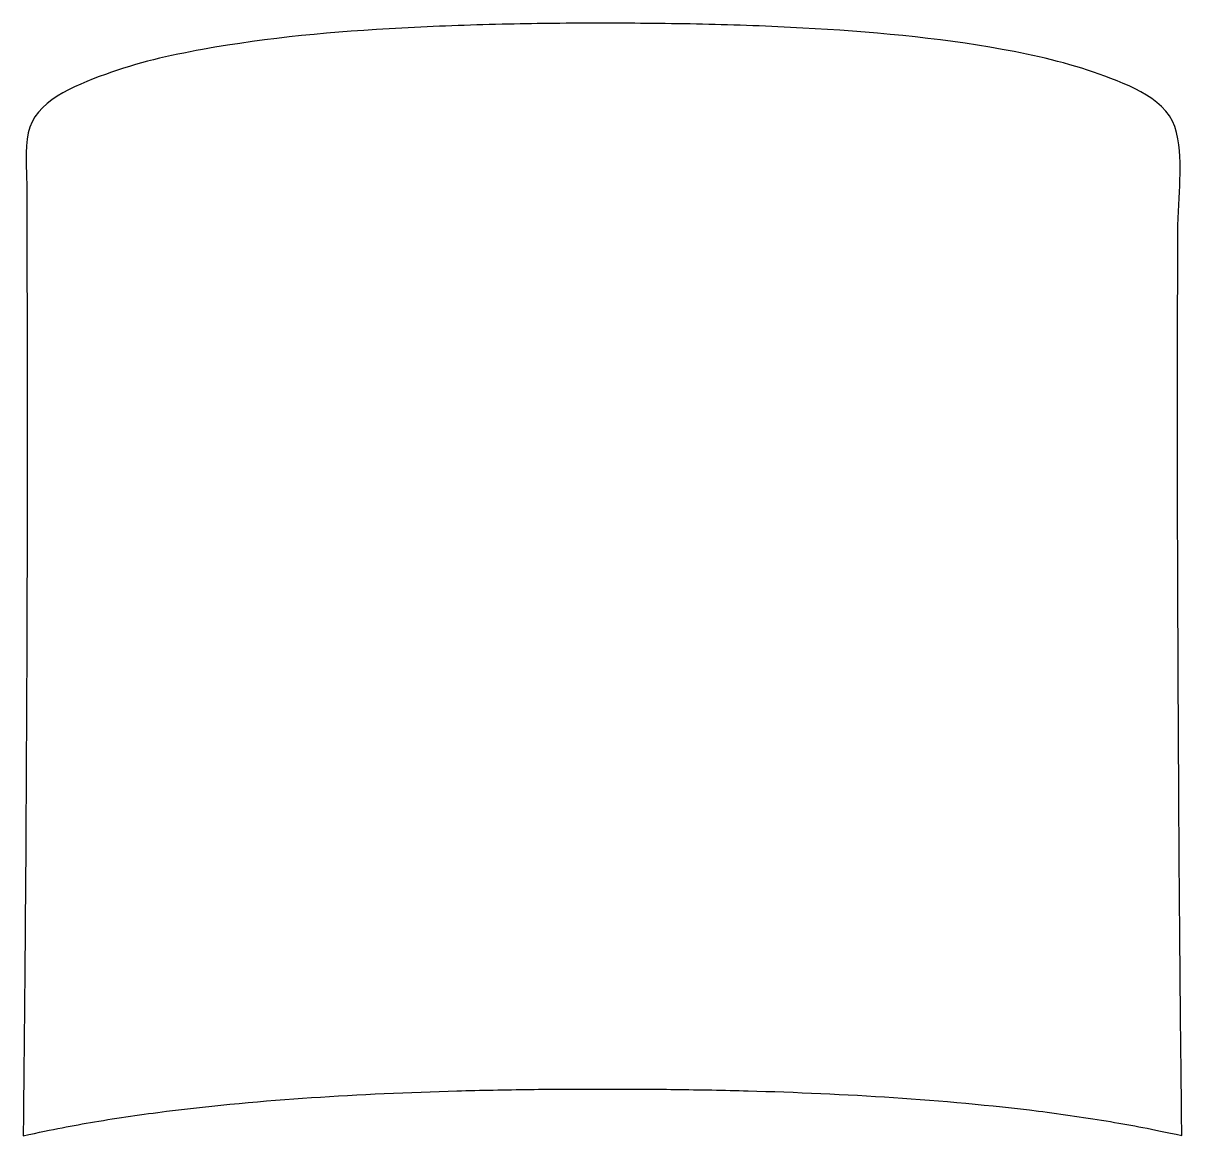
# Model space of a CAD drawing. Header units: millimetres. Extents: x -115 to 117, y -99 to 124.
import ezdxf

# ---------------------------------------------------------------- set-up
doc = ezdxf.new("R2010")
doc.units = ezdxf.units.MM
doc.layers.get('0').update_dxf_attribs({"linetype": 'CONTINUOUS'})

msp = doc.modelspace()

# ---------------------------------------------------------------- linework, layer by layer
for points, knots in [([(1.03, 123.6), (-7.88, 123.58), (-12.19, 123.54), (-25.86, 123.22), (-32.25, 122.99), (-52.68, 121.87), (-65.56, 120.76), (-85.6, 117.13), (-91.87, 115.72), (-104.77, 111.01), (-112.43, 107.96), (-114.47, 98.52), (-114.08, 93.87), (-114.06, 89.35), (-114.05, 83.39), (-114.04, 79.77), (-114.02, 74.82), (-114, 68.29), (-113.99, 64.9), (-113.92, 34.52), (-114, 8.34), (-114.19, -32.21), (-114.27, -45.67), (-114.41, -62.08), (-114.44, -65.49), (-114.5, -72.15), (-114.52, -74.18), (-114.61, -83.52), (-114.61, -83.5), (-114.72, -94.25), (-114.72, -94.45), (-114.76, -98.9)], [0, 0, 0, 0, 0.0625, 0.0625, 0.125, 0.125, 0.25, 0.25, 0.3125, 0.3125, 0.375, 0.375, 0.40625, 0.40625, 0.4375, 0.4375, 0.46875, 0.46875, 0.5, 0.5, 0.75, 0.75, 0.875, 0.875, 0.90625, 0.90625, 0.9375, 0.9375, 0.96875, 0.96875, 1, 1, 1, 1]), ([(116.9, -98.86), (116.86, -94.4), (116.84, -92.82), (116.76, -84.84), (116.74, -83.27), (116.6, -69.88), (116.56, -65.44), (116.39, -45.39), (116.3, -31.16), (116.18, -6.14), (116.11, 8.84), (116.04, 34.08), (116.04, 47.9), (116.07, 68.4), (116.09, 73.37), (116.14, 89.87), (117.3, 95.07), (114.42, 108.35), (106.47, 111.18), (94.29, 115.62), (87.44, 117.2), (68.04, 120.71), (54.21, 121.92), (34.57, 122.99), (27.68, 123.24), (17.78, 123.46), (14.5, 123.51), (7.61, 123.58), (5.48, 123.59), (1.03, 123.6)], [0, 0, 0, 0, 0.03125, 0.03125, 0.0625, 0.0625, 0.125, 0.125, 0.25, 0.25, 0.375, 0.375, 0.5, 0.5, 0.5625, 0.5625, 0.625, 0.625, 0.6875, 0.6875, 0.75, 0.75, 0.875, 0.875, 0.9375, 0.9375, 0.96875, 0.96875, 1, 1, 1, 1]), ([(-114.76, -98.9), (-108.44, -97.52), (-105.12, -96.89), (-95.85, -95.32), (-90.82, -94.6), (-76.61, -92.8), (-66.56, -91.9), (-47.66, -90.64), (-37.44, -90.18), (-23.33, -89.79), (-18.23, -89.69), (-8.73, -89.57), (-5.4, -89.55), (1.07, -89.55)], [0, 0, 0, 0, 0.125, 0.125, 0.25, 0.25, 0.5, 0.5, 0.75, 0.75, 0.875, 0.875, 1, 1, 1, 1]), ([(1.07, -89.55), (7.54, -89.55), (10.87, -89.57), (20.37, -89.69), (25.47, -89.78), (39.58, -90.17), (49.8, -90.62), (68.69, -91.88), (78.75, -92.77), (92.96, -94.56), (97.99, -95.29), (107.25, -96.85), (110.58, -97.48), (116.9, -98.86)], [0, 0, 0, 0, 0.125, 0.125, 0.25, 0.25, 0.5, 0.5, 0.75, 0.75, 0.875, 0.875, 1, 1, 1, 1])]:
    msp.add_open_spline(points, degree=3, knots=knots)

doc.saveas('drawing.dxf')
